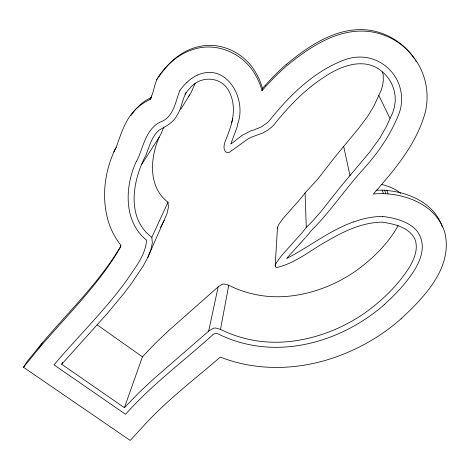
<?xml version="1.0" encoding="UTF-8"?>
<svg xmlns="http://www.w3.org/2000/svg" width="470" height="470" viewBox="0 0 470 470"><rect width="100%" height="100%" fill="white"/><g stroke="black" fill="none" stroke-linecap="round" stroke-linejoin="round"><path stroke-width="0.7" d="M277.588 228.426L277.629 226.881L278.651 224.642L282.964 218.591L301.646 197.388L305.077 192.947L317.667 179.205L336.244 155.376L358.428 128.674L367.763 116.19L373.867 106.161L381.164 90.305L382.68 85.246L383.344 80.217L383.203 75.276L382.568 71.863M275.173 265.997L277.476 227.75M61.67 364.25L107.483 313.261L123.451 294.02L130.836 284.379L143.256 265.92L147.803 257.454L150.911 249.74L152.339 242.972L151.834 237.338C125.608 217.716 132.74 179.851 146.117 154.759C149.466 145.988 151.922 136.03 159.53 129.838C166.21 126.219 173.424 122.552 176.979 115.367C182.713 107.043 181.984 95.604 189.604 88.583C200.866 74.219 223.814 76.487 230.3 94.071C235.734 106.555 233.314 120.796 228.373 133.028C226.869 138.832 221.264 146.405 225.624 151.933L227.192 152.397L229.383 152.292L248.189 138.785L251.726 137.064L262.836 132.981L268.153 129.89L271.766 126.988A31.796 31.443 26.8 0 0 275.966 122.218C290.084 105.045 305.764 88.765 324.658 76.816C341.361 65.412 365.825 56.482 382.844 72.263A39.292 37.97 -34 0 1 392.338 85.24L394.119 90.369L395.106 95.757L395.241 101.32L394.459 106.99L392.714 112.683L386.387 126.553L379.831 138.086L369.502 152.321L341.549 185.574L320.511 212.135L312.215 221.517L306.281 227.404L302.41 232.339L281.348 255.856L276.495 262.554L275.344 265.033L275.303 266.743L276.554 267.536C295.718 263.335 311.152 249.617 328.178 240.481C344.733 230.729 362.993 222.298 382.568 222.134C394.477 224.137 408.894 227.145 414.851 238.977C418.535 248.33 414.499 258.394 409.816 266.596C398.108 285.284 381.887 300.935 363.933 313.602A170.07 163.349 6.5 0 1 337.431 328.436C309.795 340.756 278.228 346.061 248.448 339.258A115.978 109.169 4.1 0 1 220.524 329.394L215.618 328.007A7.226 6.51 10.6 0 0 213.433 328.26L209.338 330.551L153.972 378.632L138.656 392.908L124.403 407.678L61.67 364.25L62.692 362.323M220.524 329.382L228.731 285.231L224.36 283.992A6.439 5.916 10.7 0 0 222.416 284.227L218.756 286.318L169.088 330.228L155.294 343.3L142.434 356.848L124.403 407.678M151.675 95.951C154.607 88.777 154.83 80.435 160.164 74.472C163.725 69.578 167.784 65.036 172.39 61.106C178.905 55.548 186.549 51.23 194.821 48.95C217.98 42.059 244.036 54.126 255.474 75.041A64.46 62.639 40.1 0 1 262.007 90.669L262.471 88.454L265.156 85.423M208.668 331.162L218.156 286.876M231.522 122.84L232.856 118.728M195.232 83.213L190.938 92.954L180.762 109.263M163.889 126.9L161.492 132.875L159.189 137.175L141.394 164.864M147.803 257.454L167.12 213.368L168.425 207.264L168.007 202.188C147.997 187.178 150.042 157.791 159.189 137.175M151.17 98.118L150.018 99.499A52.111 49.802 32.7 0 0 137.334 107.836C125.754 117.894 121.43 132.898 116.378 146.763A14.135 13.189 39.1 0 1 115.579 148.408C104.499 170.857 101.144 197.829 108.517 221.981C111.102 230.2 115.15 237.967 120.479 244.735C121.501 247.514 117.506 250.968 116.578 253.765C94.899 288.421 65.418 317.156 39.063 348.147L23.5 367.276L130.214 440.431L145.941 423.329C168.56 398.924 195.214 378.826 220.271 357.077C260.304 372.822 305.929 369.831 345.238 353.405A197.653 189.833 6 0 0 401.198 318.689M151.834 237.338L168.007 202.188M398.125 225.629C388.161 243.689 372.91 258.447 356.383 270.55A150.429 146.211 5.8 0 1 332.842 284.056C308.314 295.289 280.149 300.224 253.594 294.114A102.83 98.177 3.3 0 1 228.726 285.237M160.552 227.339L164.306 220.324M121.137 245.61C99.846 281.877 69.061 311.199 42.112 343.129L26.696 362.076L23.5 367.276M39.063 348.147L42.112 343.129M136.247 161.586C124.791 186.437 123.299 221.399 146.523 240.188C145.665 255.263 135.031 267.642 127.1 279.756C105.168 310.165 78.126 336.279 54.009 364.855L125.578 414.305C151.71 384.76 183.606 361.242 212.728 334.857M184.945 94.188L186.138 92.367M130.819 115.626L135.178 109.798L139.42 105.433A51.436 49.215 33.1 0 1 151.516 97.39M158.807 76.927L159.536 75.905M160.264 74.877L160.993 73.843M179.887 90.44C176.109 99.81 174.675 111.067 166.791 118.281A20.727 19.787 44.2 0 1 162.808 121.002C147.844 126.36 144.049 143.127 138.897 156.31A42.376 39.498 39.5 0 1 136.288 161.609M161.974 72.474C171.145 59.643 184.645 49.209 200.39 46.301C222.239 41.789 245.363 53.768 256.015 73.026A63.614 61.864 40.9 0 1 262.46 88.454M188.476 96.567L189.763 94.811M113.717 151.939L114.498 150.958M115.567 148.403L116.343 147.439M114.51 150.1L115.291 149.131M286.612 258.482L305.147 237.949M262.025 90.669L264.745 87.596A243.002 221.787 -18.9 0 1 286.013 66.434C309.712 46.859 339.516 26.672 371.852 31.925C393.079 35.303 412.026 49.838 420.956 69.366C427.201 82.603 428.693 97.942 425.315 112.171C416.614 144.008 394.712 169.741 373.339 194.022C401.415 191.302 436.624 203.51 444.967 233.185C452.792 267.73 424.398 297.134 401.174 318.672M305.659 237.385L309.724 232.638A28.699 27.213 1.2 0 0 311.011 230.876C330.146 212.017 344.962 189.381 363.016 169.535C377.639 153.437 390.206 135.466 398.349 115.25C404.511 101.021 401.791 83.56 391.604 71.863C384.478 63.403 373.914 57.875 362.846 57.158C356.607 56.706 350.297 57.716 344.445 59.89C314.43 71.205 290.754 94.206 270.896 118.704A25.791 25.503 26.9 0 1 267.536 122.552L261.32 126.929L253.876 129.996A32.724 31.737 7.5 0 0 250.31 131.107L242.197 135.337L230.888 144.02A57.739 55.989 -1.1 0 1 231.393 142.434L236.915 127.552A31.326 30.456 34.8 0 0 237.203 126.483A16.174 15.792 30.1 0 0 237.673 123.857C247.126 99.376 226.875 62.187 197.67 75.035M156.592 79.501L157.979 77.955M159.542 75.341L160.905 73.831M186.872 82.385L184.152 85.158A63.303 61.87 25 0 0 179.893 90.44M212.816 334.775L215.348 333.154L217.957 333.865A121.93 114.78 4.1 0 0 247.255 344.199C291.271 354.039 338.147 339.798 373.703 313.231A163.072 156.058 4.2 0 0 384.213 304.66M384.207 304.654L392.25 297.069A198.98 192.248 11.7 0 0 402.567 286.083C414.716 271.842 430.361 250.052 417.413 231.575A29.445 27.131 -13 0 0 413.618 227.597C404.964 220.501 393.584 217.804 382.721 216.447M286.177 64.566C308.943 45.649 337.196 26.402 368.292 30.086C386.416 32.301 403.325 42.6 413.647 57.657M287.334 258.136C309.742 246.55 329.758 230.329 353.74 221.84M375.994 190.221C401.915 189.193 433.434 200.261 442.376 226.981M381.716 184.499C388.285 186.085 394.888 188.488 400.111 192.906A26.091 24.399 -15.3 0 1 400.681 193.411M97.202 324.858L142.434 356.848M413.941 58.074L414.511 58.926M415.615 60.654L416.408 61.97M378.744 95.316L389.941 118.317M386.822 190.262L388.014 193.74M384.531 189.945L385.694 193.417M382.21 189.968L383.344 193.44M343.723 146.599L350.038 175.78M305.077 192.947L306.281 227.404M151.645 95.939A23.964 22.689 48 0 1 150.03 99.511M265.192 85.452A239.864 219.279 -19.1 0 1 286.142 64.519M353.781 221.946A81.604 74.207 -8.8 0 1 382.721 216.288M186.919 82.438A40.579 39.621 35.7 0 1 197.641 74.977"/></g></svg>
